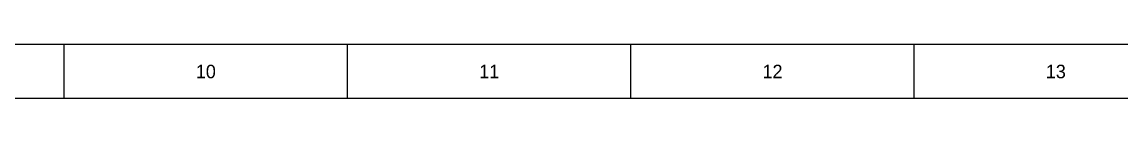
# Model space of a CAD drawing. Extents: x 0 to 1682, y 0 to 1188.
# Drawn here: x 930.5 to 1338.6, y 1168 to 1188 of the extents above; entities that cross this region are included whole.
import ezdxf
from ezdxf.enums import TextEntityAlignment as Align

# ---------------------------------------------------------------- set-up
doc = ezdxf.new("R2010")
doc.units = 0
for name, color, linetype in [('FINA', 7, 'CONTINUOUS'), ('NORMA', 7, 'CONTINUOUS'), ('TEXTO', 7, 'CONTINUOUS')]:
    doc.layers.add(name, color=color, linetype=linetype)

msp = doc.modelspace()

# ---------------------------------------------------------------- linework, layer by layer
at = {"layer": 'FINA'}
for p, q in [((1682, 1188), (0, 1188)), ((946.125, 1168), (946.125, 1188)), ((1051.25, 1168), (1051.25, 1188)), ((1156.375, 1168), (1156.375, 1188)), ((1261.5, 1168), (1261.5, 1188))]:
    msp.add_line(p, q, dxfattribs=at)
at = {"layer": 'NORMA'}
msp.add_line((1662, 1168), (40, 1168), dxfattribs=at)

# ---------------------------------------------------------------- texts
at = {"layer": 'TEXTO'}
for s, p in [('10', (998.6875, 1178)), ('11', (1103.8125, 1178)), ('12', (1208.9375, 1178)), ('13', (1314.0625, 1178))]:
    msp.add_text(s, height=5, dxfattribs=at).set_placement(p, align=Align.MIDDLE_CENTER)

doc.saveas('drawing.dxf')
